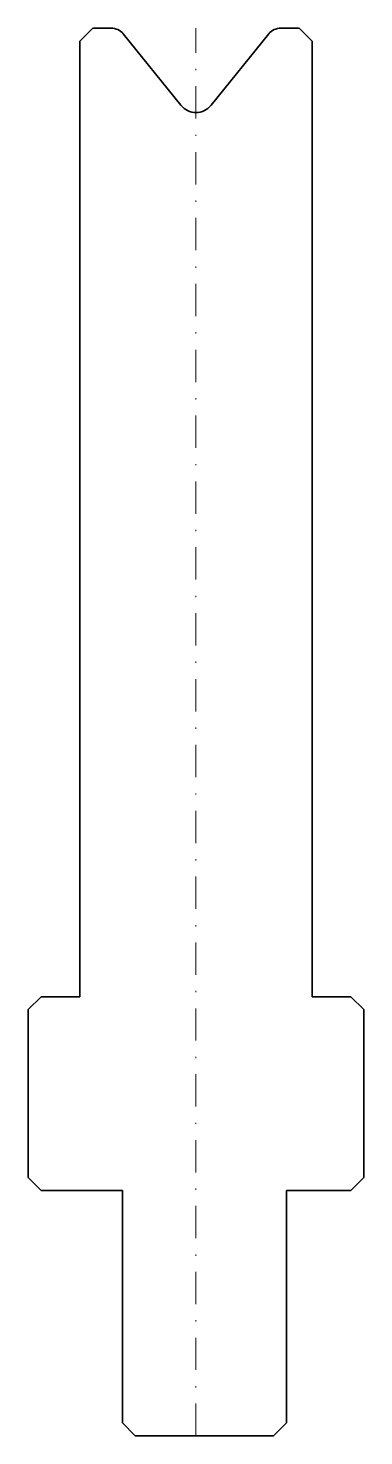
# Model space of a CAD drawing. Header units: millimetres. Extents: x -13 to 13, y -109 to 0.
import ezdxf

# ---------------------------------------------------------------- set-up
doc = ezdxf.new("R2010")
doc.units = ezdxf.units.MM
doc.header["$LTSCALE"] = 5
doc.linetypes.add('AUSGEZOGEN', pattern=[0])
doc.linetypes.add('DASHDOT', pattern=[1, 0.5, -0.25, 0, -0.25])
doc.layers.add('2', color=7, linetype='Continuous')

msp = doc.modelspace()

# ---------------------------------------------------------------- linework, layer by layer
at = {"layer": '2', "color": 7, "linetype": 'DASHDOT', "lineweight": 18}
msp.add_line((0, -109), (0, 0), dxfattribs=at)
at = {"layer": '2', "color": 7, "linetype": 'AUSGEZOGEN', "lineweight": 35}
for p, q in [((-9, -1), (-8, 0)), ((-9, -75), (-9, -1)), ((-8, 0), (-6.57, 0)), ((-5.64, -0.44), (-1.17, -5.97)), ((1.17, -5.97), (5.64, -0.44)), ((6.57, 0), (8, 0)), ((8, 0), (9, -1)), ((9, -1), (9, -75)), ((-13, -76), (-12, -75)), ((-12, -75), (-9, -75)), ((9, -75), (12, -75)), ((12, -75), (13, -76)), ((-13, -89), (-13, -76)), ((13, -76), (13, -89)), ((-12, -90), (-13, -89)), ((13, -89), (12, -90)), ((-5.7, -90), (-12, -90)), ((-5.7, -108), (-5.7, -90)), ((12, -90), (7, -90)), ((7, -90), (7, -108)), ((-4.7, -109), (-5.7, -108)), ((6, -109), (-4.7, -109)), ((7, -108), (6, -109))]:
    msp.add_line(p, q, dxfattribs=at)
for centre, radius, start, end in [((-6.57, -1.2), 1.2, 39, 90), ((6.57, -1.2), 1.2, 90, 141), ((0, -5.03), 1.5, 219, 321)]:
    msp.add_arc(centre, radius, start, end, dxfattribs=at)

doc.saveas('drawing.dxf')
